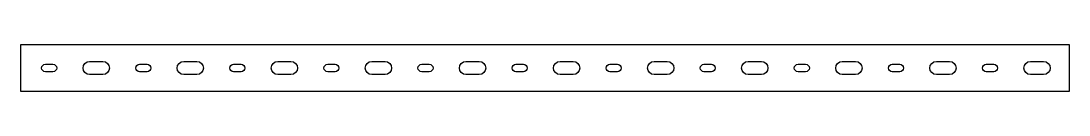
# Model space of a CAD drawing. Header units: millimetres. Extents: x -13 to 544, y -10 to 14.
import ezdxf

# ---------------------------------------------------------------- set-up
doc = ezdxf.new("R2010")
doc.units = ezdxf.units.MM

msp = doc.modelspace()

# ---------------------------------------------------------------- linework, layer by layer
msp.add_lwpolyline([(-13, 14.5), (544, 14.5), (544, -10.5), (-13, -10.5)], close=True)
for points in [[(4, 0), (0, 0, -1), (0, 4), (4, 4, -1)], [(30.5, -1.5), (23.5, -1.5, -1), (23.5, 5.5), (30.5, 5.5, -1)], [(54, 0), (50, 0, -1), (50, 4), (54, 4, -1)], [(80.5, -1.5), (73.5, -1.5, -1), (73.5, 5.5), (80.5, 5.5, -1)], [(104, 0), (100, 0, -1), (100, 4), (104, 4, -1)], [(130.5, -1.5), (123.5, -1.5, -1), (123.5, 5.5), (130.5, 5.5, -1)], [(154, 0), (150, 0, -1), (150, 4), (154, 4, -1)], [(180.5, -1.5), (173.5, -1.5, -1), (173.5, 5.5), (180.5, 5.5, -1)], [(204, 0), (200, 0, -1), (200, 4), (204, 4, -1)], [(230.5, -1.5), (223.5, -1.5, -1), (223.5, 5.5), (230.5, 5.5, -1)], [(254, 0), (250, 0, -1), (250, 4), (254, 4, -1)], [(280.5, -1.5), (273.5, -1.5, -1), (273.5, 5.5), (280.5, 5.5, -1)], [(304, 0), (300, 0, -1), (300, 4), (304, 4, -1)], [(330.5, -1.5), (323.5, -1.5, -1), (323.5, 5.5), (330.5, 5.5, -1)], [(354, 0), (350, 0, -1), (350, 4), (354, 4, -1)], [(380.5, -1.5), (373.5, -1.5, -1), (373.5, 5.5), (380.5, 5.5, -1)], [(404, 0), (400, 0, -1), (400, 4), (404, 4, -1)], [(430.5, -1.5), (423.5, -1.5, -1), (423.5, 5.5), (430.5, 5.5, -1)], [(454, 0), (450, 0, -1), (450, 4), (454, 4, -1)], [(480.5, -1.5), (473.5, -1.5, -1), (473.5, 5.5), (480.5, 5.5, -1)], [(504, 0), (500, 0, -1), (500, 4), (504, 4, -1)], [(530.5, -1.5), (523.5, -1.5, -1), (523.5, 5.5), (530.5, 5.5, -1)]]:
    msp.add_lwpolyline(points, format="xyb", close=True)

doc.saveas('drawing.dxf')
